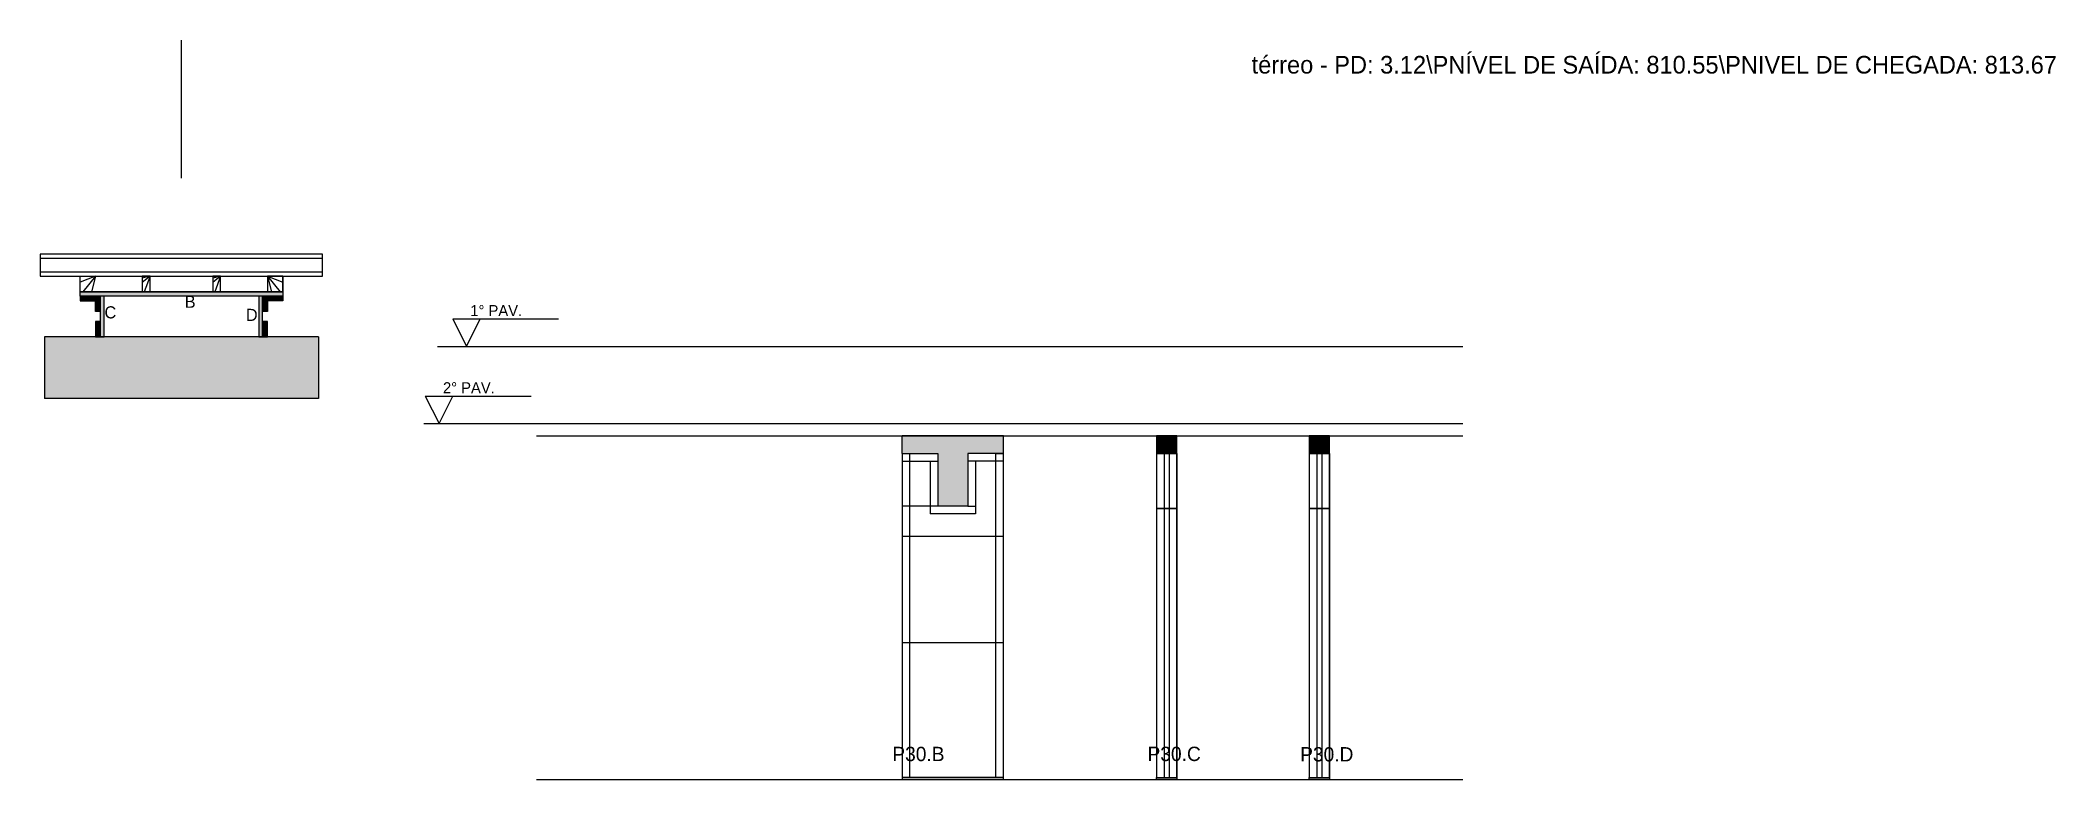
# Model space of a CAD drawing. Header units: metres. Extents: x 16167 to 17995, y -617 to 53.
import ezdxf

# ---------------------------------------------------------------- set-up
doc = ezdxf.new("R2010")
doc.units = ezdxf.units.M
for name, color, linetype in [('CHAPA', 7, 'Continuous'), ('COTA', 7, 'Continuous'), ('Hachura', 7, 'Continuous'), ('Madeira', 7, 'Continuous'), ('NIVEL 1° PAV.', 7, 'Continuous'), ('NIVEL 2° PAV.', 7, 'Continuous'), ('NOMENCLATURA', 7, 'Continuous'), ('Nível', 7, 'Continuous'), ('Painéis', 7, 'Continuous'), ('Perfil Metálico', 7, 'Continuous'), ('SARR_2.2x7', 7, 'Continuous'), ('SARRAFO', 7, 'Continuous'), ('Texto Seção', 7, 'Continuous'), ('TEXTO_GERAL', 7, 'Continuous')]:
    doc.layers.add(name, color=color, linetype=linetype)

msp = doc.modelspace()

# ---------------------------------------------------------------- hatches: boundary and pattern name
at = {"layer": 'COTA'}
h = msp.add_hatch(color=7, dxfattribs=at)
h.dxf.hatch_style = 1
h.paths.add_polyline_path([(16190.3, -257.9), (16190.3, -240.4), (16190.3, -240.4), (16190.3, -257.9)])
h.paths.add_polyline_path([(16171, -215.8), (16171, -271.8), (16171, -271.8), (16419.4, -271.8), (16419.4, -271.8), (16419.4, -215.8), (16419.4, -215.8), (16171, -215.8)])
h = msp.add_hatch(color=7, dxfattribs=at)
h.dxf.hatch_style = 1
h.paths.add_polyline_path([(16948.6, -321.4), (16981.1, -321.4), (16981.1, -321.4), (16981.1, -369.4), (16981.1, -369.4), (17008.1, -369.4), (17008.1, -369.4), (17008.1, -321.4), (17008.1, -321.4), (17040.6, -321.4), (17040.6, -321.4), (17040.6, -305.4), (17040.6, -305.4), (16948.6, -305.4), (16948.6, -305.4), (16948.6, -321.4)])
h = msp.add_hatch(color=7, dxfattribs=at)
h.dxf.hatch_style = 1
h.paths.add_polyline_path([(17179.2, -321.4), (17197.7, -321.4), (17197.7, -321.4), (17197.7, -305.4), (17197.7, -305.4), (17179.2, -305.4), (17179.2, -305.4), (17179.2, -321.4)])
h = msp.add_hatch(color=7, dxfattribs=at)
h.dxf.hatch_style = 1
h.paths.add_polyline_path([(17317.6, -321.4), (17336.1, -321.4), (17336.1, -321.4), (17336.1, -305.4), (17336.1, -305.4), (17317.6, -305.4), (17317.6, -305.4), (17317.6, -321.4)])
at = {"layer": 'Hachura'}
h = msp.add_hatch(color=7, dxfattribs=at)
h.dxf.hatch_style = 1
h.paths.add_polyline_path([(16203.2, -178.8), (16203.2, -174.8), (16203.2, -174.8), (16387.2, -174.8), (16387.2, -174.8), (16387.2, -178.8), (16387.2, -178.8), (16203.2, -178.8)])
h = msp.add_hatch(color=7, dxfattribs=at)
h.dxf.hatch_style = 1
h.paths.add_polyline_path([(16203.2, -178.8), (16203.2, -174.8), (16203.2, -174.8), (16387.2, -174.8), (16387.2, -174.8), (16387.2, -178.8), (16387.2, -178.8), (16203.2, -178.8)])
h = msp.add_hatch(color=7, dxfattribs=at)
h.dxf.hatch_style = 1
h.paths.add_polyline_path([(16217.2, -178.8), (16217.2, -183.2), (16217.2, -183.2), (16203.2, -183.2), (16203.2, -183.2), (16203.2, -178.8), (16203.2, -178.8), (16217.2, -178.8)])
h = msp.add_hatch(color=7, dxfattribs=at)
h.dxf.hatch_style = 1
h.paths.add_polyline_path([(16221.6, -178.8), (16217.2, -178.8), (16217.2, -178.8), (16217.2, -192.8), (16217.2, -192.8), (16221.6, -192.8), (16221.6, -192.8), (16221.6, -178.8)])
h = msp.add_hatch(color=7, dxfattribs=at)
h.dxf.hatch_style = 1
h.paths.add_polyline_path([(16225.2, -178.8), (16221.6, -178.8), (16221.6, -178.8), (16221.6, -215.8), (16221.6, -215.8), (16225.2, -215.8), (16225.2, -215.8), (16225.2, -178.8)])
h = msp.add_hatch(color=7, dxfattribs=at)
h.dxf.hatch_style = 1
h.paths.add_polyline_path([(16225.2, -178.8), (16221.6, -178.8), (16221.6, -178.8), (16221.6, -215.8), (16221.6, -215.8), (16225.2, -215.8), (16225.2, -215.8), (16225.2, -178.8)])
h = msp.add_hatch(color=7, dxfattribs=at)
h.dxf.hatch_style = 1
h.paths.add_polyline_path([(16368.8, -178.8), (16365.2, -178.8), (16365.2, -178.8), (16365.2, -215.8), (16365.2, -215.8), (16368.8, -215.8), (16368.8, -215.8), (16368.8, -178.8)])
h = msp.add_hatch(color=7, dxfattribs=at)
h.dxf.hatch_style = 1
h.paths.add_polyline_path([(16368.8, -178.8), (16365.2, -178.8), (16365.2, -178.8), (16365.2, -215.8), (16365.2, -215.8), (16368.8, -215.8), (16368.8, -215.8), (16368.8, -178.8)])
h = msp.add_hatch(color=7, dxfattribs=at)
h.dxf.hatch_style = 1
h.paths.add_polyline_path([(16373.2, -178.8), (16368.8, -178.8), (16368.8, -178.8), (16368.8, -192.8), (16368.8, -192.8), (16373.2, -192.8), (16373.2, -192.8), (16373.2, -178.8)])
h = msp.add_hatch(color=7, dxfattribs=at)
h.dxf.hatch_style = 1
h.paths.add_polyline_path([(16373.2, -178.8), (16373.2, -183.2), (16373.2, -183.2), (16387.2, -183.2), (16387.2, -183.2), (16387.2, -178.8), (16387.2, -178.8), (16373.2, -178.8)])
h = msp.add_hatch(color=7, dxfattribs=at)
h.dxf.hatch_style = 1
h.paths.add_polyline_path([(16221.6, -215.8), (16217.2, -215.8), (16217.2, -215.8), (16217.2, -201.8), (16217.2, -201.8), (16221.6, -201.8), (16221.6, -201.8), (16221.6, -215.8)])
h = msp.add_hatch(color=7, dxfattribs=at)
h.dxf.hatch_style = 1
h.paths.add_polyline_path([(16373.2, -215.8), (16368.8, -215.8), (16368.8, -215.8), (16368.8, -201.8), (16368.8, -201.8), (16373.2, -201.8), (16373.2, -201.8), (16373.2, -215.8)])

# ---------------------------------------------------------------- linework, layer by layer
at = {"layer": 'CHAPA', "color": 7, "lineweight": 25}
for points in [[(16203.2, -178.8), (16203.2, -174.8), (16387.2, -174.8), (16387.2, -178.8)], [(16203.2, -178.8), (16203.2, -174.8), (16387.2, -174.8), (16387.2, -178.8)], [(16225.2, -178.8), (16221.6, -178.8), (16221.6, -215.8), (16225.2, -215.8)], [(16225.2, -178.8), (16221.6, -178.8), (16221.6, -215.8), (16225.2, -215.8)], [(16368.8, -178.8), (16365.2, -178.8), (16365.2, -215.8), (16368.8, -215.8)], [(16368.8, -178.8), (16365.2, -178.8), (16365.2, -215.8), (16368.8, -215.8)]]:
    msp.add_lwpolyline(points, close=True, dxfattribs=at)
at = {"layer": 'COTA', "color": 7, "lineweight": 25}
for p, q in [((16419.4, -215.8), (16171, -215.8)), ((16171, -215.8), (16171, -271.8)), ((16419.4, -215.8), (16419.4, -271.8)), ((16419.4, -271.8), (16171, -271.8)), ((17040.6, -305.4), (16948.6, -305.4)), ((16948.6, -321.4), (16948.6, -305.4)), ((17040.6, -321.4), (17040.6, -305.4)), ((17008.1, -369.4), (17015.1, -369.4))]:
    msp.add_line(p, q, dxfattribs=at)
for points in [[(17197.7, -321.4), (17197.7, -305.4), (17179.2, -305.4), (17179.2, -321.4)], [(17336.1, -321.4), (17336.1, -305.4), (17317.6, -305.4), (17317.6, -321.4)]]:
    msp.add_lwpolyline(points, dxfattribs=at)
at = {"layer": 'Defpoints', "color": 7, "lineweight": 25}
msp.add_line((16295.2, -71.7), (16295.2, 53.3), dxfattribs=at)
at = {"layer": 'Madeira', "color": 7, "lineweight": 25}
for p, q in [((16217.2, -160.8), (16203.2, -166.2)), ((16217.2, -160.8), (16205.7, -174.8)), ((16217.2, -160.8), (16213.7, -174.8)), ((16266.7, -160.8), (16259.7, -166.5)), ((16266.7, -160.8), (16259.7, -162.5)), ((16266.7, -160.8), (16261.3, -174.8)), ((16330.7, -160.8), (16323.7, -166.5)), ((16330.7, -160.8), (16323.7, -162.5)), ((16330.7, -160.8), (16325.3, -174.8)), ((16373.2, -160.8), (16384.7, -174.8)), ((16373.2, -160.8), (16376.7, -174.8)), ((16373.2, -160.8), (16387.2, -166.2))]:
    msp.add_line(p, q, dxfattribs=at)
for points in [[(16387.2, -160.8), (16387.2, -174.8), (16203.2, -174.8), (16203.2, -160.8)], [(16266.7, -160.8), (16259.7, -160.8), (16259.7, -174.8), (16266.7, -174.8)], [(16330.7, -160.8), (16323.7, -160.8), (16323.7, -174.8), (16330.7, -174.8)], [(16373.2, -160.8), (16373.2, -174.8), (16387.2, -174.8), (16387.2, -160.8)]]:
    msp.add_lwpolyline(points, close=True, dxfattribs=at)
at = {"layer": 'NIVEL 1° PAV.', "color": 7, "lineweight": 25}
for p, q in [((16541.1, -199.4), (16637.1, -199.4)), ((16541.1, -199.4), (16553.6, -224.4)), ((16553.6, -224.4), (16566.1, -199.4)), ((16527.3, -224.4), (17457, -224.4))]:
    msp.add_line(p, q, dxfattribs=at)
at = {"layer": 'NIVEL 2° PAV.', "color": 7, "lineweight": 25}
for p, q in [((16516.3, -269.4), (16612.3, -269.4)), ((16516.3, -269.4), (16528.8, -294.4)), ((16528.8, -294.4), (16541.3, -269.4)), ((16514.9, -294.4), (17457, -294.4))]:
    msp.add_line(p, q, dxfattribs=at)
at = {"layer": 'Nível', "color": 7, "lineweight": 25}
for p, q in [((16617.1, -305.4), (17457, -305.4)), ((16617.1, -617.4), (17457, -617.4))]:
    msp.add_line(p, q, dxfattribs=at)
at = {"layer": 'Painéis', "color": 7, "lineweight": 25}
for p, q in [((16948.6, -321.4), (16948.6, -617.4)), ((16948.6, -321.4), (16981.1, -321.4)), ((16981.1, -321.4), (16981.1, -369.4)), ((17040.6, -321.4), (17008.1, -321.4)), ((17008.1, -321.4), (17008.1, -369.4)), ((17040.6, -617.4), (17040.6, -321.4)), ((17179.2, -321.4), (17179.2, -615.4)), ((17179.2, -321.4), (17197.7, -321.4)), ((17197.7, -321.4), (17179.2, -321.4)), ((17197.7, -321.4), (17179.2, -321.4)), ((17197.7, -321.4), (17179.2, -321.4)), ((17197.7, -615.4), (17197.7, -321.4)), ((17197.7, -321.4), (17197.7, -615.4)), ((17317.6, -321.4), (17317.6, -615.4)), ((17317.6, -321.4), (17336.1, -321.4)), ((17336.1, -321.4), (17317.6, -321.4)), ((17336.1, -321.4), (17317.6, -321.4)), ((17336.1, -321.4), (17317.6, -321.4)), ((17336.1, -615.4), (17336.1, -321.4)), ((17336.1, -321.4), (17336.1, -615.4)), ((17008.1, -369.4), (16948.6, -369.4)), ((17179.2, -371.4), (17197.7, -371.4)), ((17197.7, -371.4), (17179.2, -371.4)), ((17197.7, -371.4), (17179.2, -371.4)), ((17197.7, -371.4), (17179.2, -371.4)), ((17317.6, -371.4), (17336.1, -371.4)), ((17336.1, -371.4), (17317.6, -371.4)), ((17336.1, -371.4), (17317.6, -371.4)), ((17336.1, -371.4), (17317.6, -371.4)), ((16948.6, -396.4), (17040.6, -396.4)), ((17040.6, -493.4), (16948.6, -493.4)), ((16948.6, -615.4), (17040.6, -615.4)), ((17179.2, -615.4), (17197.7, -615.4)), ((17317.6, -615.4), (17336.1, -615.4))]:
    msp.add_line(p, q, dxfattribs=at)
for points in [[(17040.6, -615.4), (16948.6, -615.4), (16948.6, -617.4), (17040.6, -617.4)], [(17179.2, -615.4), (17197.7, -615.4), (17197.7, -617.4), (17179.2, -617.4)], [(17317.6, -615.4), (17336.1, -615.4), (17336.1, -617.4), (17317.6, -617.4)]]:
    msp.add_lwpolyline(points, close=True, dxfattribs=at)
at = {"layer": 'Perfil Metálico', "color": 7, "lineweight": 25}
for points in [[(16167.2, -140.8), (16167.2, -160.8), (16423.2, -160.8), (16423.2, -140.8)], [(16423.2, -156.8), (16423.2, -144.8), (16167.2, -144.8), (16167.2, -156.8)]]:
    msp.add_lwpolyline(points, close=True, dxfattribs=at)
at = {"layer": 'SARR_2.2x7', "color": 7, "lineweight": 25}
for p, q in [((16948.6, -328.4), (16981.1, -328.4)), ((16955.6, -369.4), (16955.6, -321.4)), ((16974.1, -328.4), (16974.1, -369.4)), ((17040.6, -328.4), (17008.1, -328.4)), ((17015.1, -328.4), (17015.1, -369.4)), ((17033.6, -321.4), (17033.6, -321.4)), ((17033.6, -396.4), (17033.6, -321.4)), ((17033.6, -321.4), (17040.6, -321.4)), ((17186.2, -321.4), (17186.2, -371.4)), ((17186.2, -321.4), (17186.2, -321.4)), ((17186.2, -321.4), (17186.2, -321.4)), ((17190.7, -321.4), (17190.7, -371.4)), ((17190.7, -321.4), (17190.7, -321.4)), ((17190.7, -321.4), (17190.7, -321.4)), ((17324.6, -321.4), (17324.6, -371.4)), ((17324.6, -321.4), (17324.6, -321.4)), ((17324.6, -321.4), (17324.6, -321.4)), ((17329.1, -321.4), (17329.1, -371.4)), ((17329.1, -321.4), (17329.1, -321.4)), ((17329.1, -321.4), (17329.1, -321.4)), ((16955.6, -396.4), (16955.6, -369.4)), ((16974.1, -369.4), (16974.1, -376.4)), ((17015.1, -376.4), (16974.1, -376.4)), ((17015.1, -369.4), (17015.1, -376.4)), ((17186.2, -371.4), (17186.2, -371.4)), ((17186.2, -371.4), (17186.2, -371.4)), ((17186.2, -371.4), (17186.2, -615.4)), ((17190.7, -371.4), (17190.7, -371.4)), ((17190.7, -371.4), (17190.7, -371.4)), ((17190.7, -371.4), (17190.7, -615.4)), ((17324.6, -371.4), (17324.6, -371.4)), ((17324.6, -371.4), (17324.6, -371.4)), ((17324.6, -371.4), (17324.6, -615.4)), ((17329.1, -371.4), (17329.1, -371.4)), ((17329.1, -371.4), (17329.1, -371.4)), ((17329.1, -371.4), (17329.1, -615.4)), ((16955.6, -493.4), (16955.6, -396.4)), ((17033.6, -493.4), (17033.6, -396.4)), ((16955.6, -615.4), (16955.6, -493.4)), ((17033.6, -615.4), (17033.6, -493.4)), ((16955.6, -615.4), (16955.6, -615.4)), ((17033.6, -615.4), (17033.6, -615.4))]:
    msp.add_line(p, q, dxfattribs=at)
at = {"layer": 'SARRAFO', "color": 7, "lineweight": 25}
for points in [[(16203.2, -183.2), (16217.2, -183.2), (16217.2, -178.8), (16203.2, -178.8)], [(16217.2, -192.8), (16217.2, -178.8), (16221.6, -178.8), (16221.6, -192.8)], [(16368.8, -192.8), (16368.8, -178.8), (16373.2, -178.8), (16373.2, -192.8)], [(16387.2, -183.2), (16373.2, -183.2), (16373.2, -178.8), (16387.2, -178.8)], [(16217.2, -201.8), (16217.2, -215.8), (16221.6, -215.8), (16221.6, -201.8)], [(16368.8, -201.8), (16368.8, -215.8), (16373.2, -215.8), (16373.2, -201.8)]]:
    msp.add_lwpolyline(points, close=True, dxfattribs=at)

# ---------------------------------------------------------------- texts
at = {"layer": 'NIVEL 1° PAV.', "color": 7, "lineweight": 25}
msp.add_text('1° PAV.', height=10, dxfattribs=at).set_placement((16557.1, -196.9))
at = {"layer": 'NIVEL 2° PAV.', "color": 7, "lineweight": 25}
msp.add_text('2° PAV.', height=10, dxfattribs=at).set_placement((16532.3, -266.9))
at = {"layer": 'NOMENCLATURA', "color": 7, "lineweight": 25}
msp.add_text('térreo - PD: 3.12\\PNÍVEL DE SAÍDA: 810.55\\PNIVEL DE CHEGADA: 813.67', height=16, dxfattribs=at).set_placement((17265.5, 23.1))
at = {"layer": 'Texto Seção', "color": 7, "lineweight": 25}
for s, p in [('P30.B', (16939.7, -600.6)), ('P30.C', (17171.1, -600.5)), ('P30.D', (17309.5, -600.9))]:
    msp.add_text(s, height=13, dxfattribs=at).set_placement(p)
at = {"layer": 'TEXTO_GERAL', "color": 7, "lineweight": 25}
for s, p in [('B', (16298.2, -189.4)), ('C', (16225.4, -199)), ('D', (16353.6, -201.3))]:
    msp.add_text(s, height=11, dxfattribs=at).set_placement(p)

doc.saveas('drawing.dxf')
